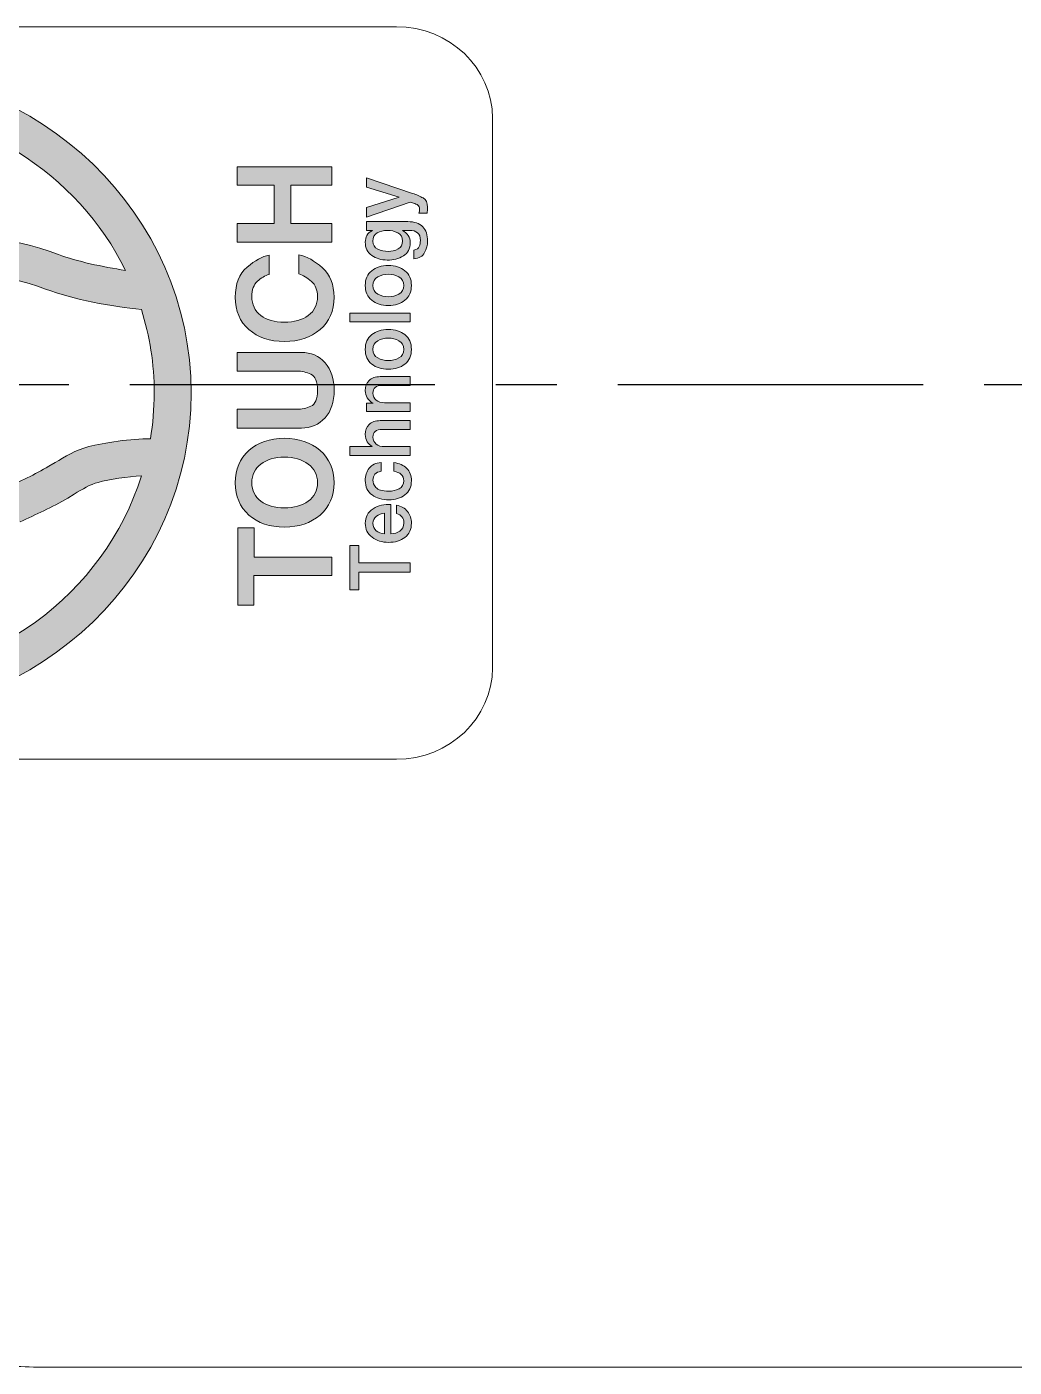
# Model space of a CAD drawing. Extents: x 12221 to 13062, y -5839 to -5245.
# Drawn here: x 12525.89 to 12554.2, y -5460.1 to -5421.67 of the extents above; entities that cross this region are included whole.
import ezdxf

# ---------------------------------------------------------------- set-up
doc = ezdxf.new("R2010")
doc.units = 0
doc.header["$LTSCALE"] = 7
doc.header["$MEASUREMENT"] = 0
doc.linetypes.add('CENTER', pattern=[2, 1.25, -0.25, 0.25, -0.25])
for name, color, linetype in [('CENTER', 1, 'CENTER'), ('D', 2, 'CONTINUOUS'), ('DWG', 7, 'CONTINUOUS'), ('HT', 3, 'CONTINUOUS')]:
    doc.layers.add(name, color=color, linetype=linetype)

# ---------------------------------------------------------------- blocks, each defined once
blk = doc.blocks.new('A$C3FD523FA')
at = {"layer": 'HT'}
h = blk.add_hatch(color=21, dxfattribs=at)
h.dxf.hatch_style = 2
edge = h.paths.add_edge_path()
edge.add_spline(control_points=[(12.159, -0.415), (7.042, -0.415), (2.879, -4.717), (2.879, -10.006), (2.879, -15.295), (7.042, -19.598), (12.159, -19.598), (17.275, -19.598), (21.438, -15.295), (21.438, -10.006), (21.438, -4.717), (17.275, -0.415), (12.159, -0.415)], knot_values=[0, 0, 0, 0, 1, 1, 1, 2, 2, 2, 3, 3, 3, 4, 4, 4, 4], degree=3, periodic=0)
edge = h.paths.add_edge_path()
edge.add_spline(control_points=[(10.841, -18.428), (10.856, -17.887), (10.733, -17.091), (10.622, -16.662), (10.523, -16.287), (10.332, -15.973), (10.163, -15.695), (10.163, -15.695), (10.058, -15.521), (10.058, -15.521), (9.821, -15.12), (9.623, -14.681), (9.432, -14.258), (9.242, -13.838), (9.006, -13.422), (8.666, -12.908), (8.666, -12.908), (8.632, -12.857), (8.632, -12.857), (8.451, -12.585), (8.265, -12.305), (8.262, -12.062), (8.261, -11.989), (8.26, -11.925), (8.439, -11.915), (8.741, -11.9), (9.081, -12.086), (9.27, -12.384), (9.299, -12.43), (9.325, -12.475), (9.352, -12.52), (9.443, -12.673), (9.546, -12.845), (9.698, -13.008), (9.698, -13.008), (10.657, -14.031), (10.657, -14.031), (10.657, -14.031), (10.422, -6.589), (10.422, -6.589), (10.422, -6.45), (10.494, -6.314), (10.612, -6.234), (10.674, -6.192), (10.769, -6.151), (10.882, -6.195), (11.035, -6.254), (11.193, -6.42), (11.187, -6.628), (11.187, -6.628), (11.187, -9.146), (11.187, -9.146), (11.187, -9.146), (11.187, -9.207), (11.187, -9.207), (11.187, -9.207), (11.187, -10.911), (11.187, -10.911), (11.187, -11.204), (11.424, -11.44), (11.716, -11.44), (12.008, -11.44), (12.245, -11.204), (12.245, -10.911), (12.245, -10.911), (12.245, -9.384), (12.245, -9.384), (12.273, -9.372), (12.303, -9.359), (12.347, -9.352), (12.462, -9.335), (12.538, -9.362), (12.55, -9.372), (12.646, -9.473), (12.682, -9.514), (12.701, -9.792), (12.701, -9.792), (12.701, -11.018), (12.701, -11.018), (12.701, -11.31), (12.938, -11.547), (13.23, -11.547), (13.522, -11.547), (13.759, -11.31), (13.759, -11.018), (13.759, -11.018), (13.759, -10.015), (13.759, -10.015), (13.798, -9.995), (13.841, -9.975), (13.891, -9.96), (13.949, -9.942), (14.009, -9.944), (14.154, -10.094), (14.154, -10.094), (14.154, -11.246), (14.154, -11.246), (14.154, -11.539), (14.391, -11.775), (14.683, -11.775), (14.975, -11.775), (15.212, -11.539), (15.212, -11.246), (15.212, -11.246), (15.212, -10.58), (15.212, -10.58), (15.224, -10.583), (15.239, -10.584), (15.25, -10.588), (15.331, -10.615), (15.52, -10.678), (15.589, -11.28), (15.756, -12.755), (15.6, -14.187), (15.138, -15.424), (14.842, -16.219), (14.633, -17.333), (14.552, -18.17), (13.794, -18.409), (12.991, -18.539), (12.159, -18.539), (11.71, -18.539), (11.27, -18.501), (10.841, -18.428)], knot_values=[0, 0, 0, 0, 1, 1, 1, 2, 2, 2, 3, 3, 3, 4, 4, 4, 5, 5, 5, 6, 6, 6, 7, 7, 7, 8, 8, 8, 9, 9, 9, 10, 10, 10, 11, 11, 11, 12, 12, 12, 13, 13, 13, 14, 14, 14, 15, 15, 15, 16, 16, 16, 17, 17, 17, 18, 18, 18, 19, 19, 19, 20, 20, 20, 21, 21, 21, 22, 22, 22, 23, 23, 23, 24, 24, 24, 25, 25, 25, 26, 26, 26, 27, 27, 27, 28, 28, 28, 29, 29, 29, 30, 30, 30, 31, 31, 31, 32, 32, 32, 33, 33, 33, 34, 34, 34, 35, 35, 35, 36, 36, 36, 37, 37, 37, 38, 38, 38, 39, 39, 39, 40, 40, 40, 41, 41, 41, 41], degree=3, periodic=0)
edge = h.paths.add_edge_path()
edge.add_spline(control_points=[(15.675, -17.717), (15.773, -17.057), (15.934, -16.319), (16.129, -15.794), (16.649, -14.402), (16.826, -12.8), (16.64, -11.161), (16.544, -10.316), (16.189, -9.786), (15.586, -9.585), (15.387, -9.517), (15.198, -9.499), (15.031, -9.483), (14.75, -9.159), (14.276, -8.739), (13.587, -8.947), (13.577, -8.949), (13.566, -8.953), (13.556, -8.956), (13.495, -8.849), (13.417, -8.748), (13.319, -8.645), (13.072, -8.385), (12.693, -8.255), (12.281, -8.294), (12.269, -8.296), (12.257, -8.3), (12.245, -8.302), (12.245, -8.302), (12.244, -6.645), (12.244, -6.645), (12.265, -6.033), (11.863, -5.442), (11.268, -5.21), (10.853, -5.046), (10.396, -5.101), (10.016, -5.36), (9.607, -5.638), (9.363, -6.098), (9.364, -6.606), (9.364, -6.606), (9.508, -11.164), (9.508, -11.164), (9.167, -10.948), (8.772, -10.837), (8.379, -10.859), (7.678, -10.899), (7.195, -11.399), (7.203, -12.075), (7.211, -12.631), (7.51, -13.081), (7.751, -13.443), (7.751, -13.443), (7.784, -13.493), (7.784, -13.493), (8.091, -13.957), (8.302, -14.327), (8.467, -14.693), (8.67, -15.143), (8.88, -15.608), (9.146, -16.059), (9.146, -16.059), (9.259, -16.245), (9.259, -16.245), (9.403, -16.482), (9.539, -16.706), (9.597, -16.929), (9.682, -17.255), (9.762, -17.786), (9.781, -18.174), (6.404, -17.113), (3.937, -13.854), (3.937, -10.006), (3.937, -5.301), (7.625, -1.473), (12.159, -1.473), (16.692, -1.473), (20.379, -5.301), (20.379, -10.006), (20.379, -13.406), (18.454, -16.347), (15.675, -17.717)], knot_values=[0, 0, 0, 0, 1, 1, 1, 2, 2, 2, 3, 3, 3, 4, 4, 4, 5, 5, 5, 6, 6, 6, 7, 7, 7, 8, 8, 8, 9, 9, 9, 10, 10, 10, 11, 11, 11, 12, 12, 12, 13, 13, 13, 14, 14, 14, 15, 15, 15, 16, 16, 16, 17, 17, 17, 18, 18, 18, 19, 19, 19, 20, 20, 20, 21, 21, 21, 22, 22, 22, 23, 23, 23, 24, 24, 24, 25, 25, 25, 26, 26, 26, 27, 27, 27, 27], degree=3, periodic=0)
h = blk.add_hatch(color=21, dxfattribs=at)
h.dxf.hatch_style = 2
h.paths.add_polyline_path([(7.448, -21.406), (7.448, -23.63), (6.922, -23.63), (6.926, -21.399), (6.077, -21.399), (6.077, -20.936), (8.293, -20.936), (8.293, -21.406)])
h = blk.add_hatch(color=21, dxfattribs=at)
h.dxf.hatch_style = 2
edge = h.paths.add_edge_path()
edge.add_spline(control_points=[(10.511, -21.255), (10.743, -21.516), (10.86, -21.855), (10.86, -22.27), (10.86, -22.688), (10.743, -23.03), (10.511, -23.296), (10.279, -23.562), (9.97, -23.695), (9.585, -23.695), (9.198, -23.695), (8.889, -23.562), (8.659, -23.296), (8.43, -23.03), (8.315, -22.688), (8.315, -22.27), (8.315, -21.855), (8.43, -21.516), (8.659, -21.255), (8.889, -20.994), (9.198, -20.863), (9.585, -20.863), (9.97, -20.863), (10.279, -20.994), (10.511, -21.255)], knot_values=[0, 0, 0, 0, 1, 1, 1, 2, 2, 2, 3, 3, 3, 4, 4, 4, 5, 5, 5, 6, 6, 6, 7, 7, 7, 8, 8, 8, 8], degree=3, periodic=0)
edge = h.paths.add_edge_path()
edge.add_spline(control_points=[(10.121, -22.954), (10.253, -22.775), (10.319, -22.547), (10.319, -22.27), (10.319, -21.996), (10.253, -21.771), (10.121, -21.598), (9.988, -21.424), (9.81, -21.337), (9.585, -21.337), (9.358, -21.337), (9.181, -21.424), (9.055, -21.598), (8.93, -21.771), (8.867, -21.996), (8.867, -22.27), (8.867, -22.547), (8.93, -22.775), (9.055, -22.954), (9.181, -23.132), (9.358, -23.222), (9.585, -23.222), (9.81, -23.222), (9.988, -23.132), (10.121, -22.954)], knot_values=[0, 0, 0, 0, 1, 1, 1, 2, 2, 2, 3, 3, 3, 4, 4, 4, 5, 5, 5, 6, 6, 6, 7, 7, 7, 8, 8, 8, 8], degree=3, periodic=0)
h = blk.add_hatch(color=21, dxfattribs=at)
h.dxf.hatch_style = 2
edge = h.paths.add_edge_path()
edge.add_spline(control_points=[(13.322, -22.759), (13.322, -23.036), (13.224, -23.262), (13.026, -23.437), (12.828, -23.611), (12.565, -23.699), (12.234, -23.699), (11.9, -23.699), (11.637, -23.611), (11.445, -23.437), (11.252, -23.262), (11.155, -23.036), (11.155, -22.759), (11.155, -22.759), (11.155, -20.922), (11.155, -20.922), (11.155, -20.922), (11.693, -20.922), (11.693, -20.922), (11.693, -20.922), (11.693, -22.631), (11.693, -22.631), (11.693, -22.77), (11.721, -22.903), (11.778, -23.03), (11.835, -23.158), (11.986, -23.222), (12.234, -23.222), (12.483, -23.222), (12.638, -23.158), (12.697, -23.03), (12.756, -22.903), (12.786, -22.77), (12.786, -22.631), (12.786, -22.631), (12.786, -20.922), (12.786, -20.922), (12.786, -20.922), (13.322, -20.922), (13.322, -20.922), (13.322, -20.922), (13.322, -22.759), (13.322, -22.759)], knot_values=[0, 0, 0, 0, 1, 1, 1, 2, 2, 2, 3, 3, 3, 4, 4, 4, 5, 5, 5, 6, 6, 6, 7, 7, 7, 8, 8, 8, 9, 9, 9, 10, 10, 10, 11, 11, 11, 12, 12, 12, 13, 13, 13, 14, 14, 14, 14], degree=3, periodic=0)
h = blk.add_hatch(color=21, dxfattribs=at)
h.dxf.hatch_style = 2
edge = h.paths.add_edge_path()
edge.add_spline(control_points=[(16.123, -22.689), (16.074, -22.915), (15.949, -23.139), (15.749, -23.362), (15.549, -23.584), (15.268, -23.695), (14.904, -23.695), (14.514, -23.695), (14.206, -23.562), (13.978, -23.296), (13.751, -23.03), (13.637, -22.688), (13.637, -22.27), (13.637, -21.855), (13.751, -21.516), (13.978, -21.255), (14.206, -20.994), (14.514, -20.863), (14.904, -20.863), (15.287, -20.863), (15.575, -20.976), (15.767, -21.202), (15.96, -21.428), (16.075, -21.64), (16.112, -21.836), (16.112, -21.836), (15.556, -21.833), (15.556, -21.833), (15.524, -21.719), (15.459, -21.607), (15.362, -21.499), (15.264, -21.391), (15.118, -21.337), (14.923, -21.337), (14.693, -21.337), (14.513, -21.422), (14.382, -21.592), (14.251, -21.762), (14.186, -21.988), (14.186, -22.27), (14.186, -22.552), (14.251, -22.781), (14.382, -22.957), (14.513, -23.134), (14.693, -23.222), (14.923, -23.222), (15.11, -23.222), (15.257, -23.162), (15.36, -23.045), (15.464, -22.927), (15.534, -22.808), (15.571, -22.689), (15.571, -22.689), (16.123, -22.689), (16.123, -22.689)], knot_values=[0, 0, 0, 0, 1, 1, 1, 2, 2, 2, 3, 3, 3, 4, 4, 4, 5, 5, 5, 6, 6, 6, 7, 7, 7, 8, 8, 8, 9, 9, 9, 10, 10, 10, 11, 11, 11, 12, 12, 12, 13, 13, 13, 14, 14, 14, 15, 15, 15, 16, 16, 16, 17, 17, 17, 18, 18, 18, 18], degree=3, periodic=0)
h = blk.add_hatch(color=21, dxfattribs=at)
h.dxf.hatch_style = 2
h.paths.add_polyline_path([(18.116, -23.63), (18.116, -22.452), (17.016, -22.452), (17.016, -23.63), (16.486, -23.63), (16.486, -20.922), (17.016, -20.922), (17.016, -21.975), (18.116, -21.975), (18.116, -20.922), (18.646, -20.922), (18.646, -23.63)])
h = blk.add_hatch(color=21, dxfattribs=at)
h.dxf.hatch_style = 2
h.paths.add_polyline_path([(6.52, -24.408), (6.52, -24.145), (7.789, -24.145), (7.789, -24.408), (7.291, -24.408), (7.291, -25.88), (7.017, -25.88), (7.017, -24.408)])
h = blk.add_hatch(color=21, dxfattribs=at)
h.dxf.hatch_style = 2
edge = h.paths.add_edge_path()
edge.add_spline(control_points=[(10.369, -25.88), (10.369, -25.88), (10.369, -24.145), (10.369, -24.145), (10.369, -24.145), (10.62, -24.145), (10.62, -24.145), (10.62, -24.145), (10.62, -24.789), (10.62, -24.789), (10.62, -24.789), (10.625, -24.789), (10.625, -24.789), (10.654, -24.732), (10.699, -24.685), (10.76, -24.647), (10.821, -24.609), (10.889, -24.59), (10.965, -24.59), (11.087, -24.59), (11.185, -24.626), (11.258, -24.698), (11.331, -24.77), (11.367, -24.876), (11.367, -25.017), (11.367, -25.017), (11.367, -25.88), (11.367, -25.88), (11.367, -25.88), (11.116, -25.88), (11.116, -25.88), (11.116, -25.88), (11.116, -25.09), (11.116, -25.09), (11.114, -24.991), (11.096, -24.92), (11.059, -24.875), (11.023, -24.831), (10.967, -24.809), (10.894, -24.809), (10.81, -24.809), (10.744, -24.84), (10.695, -24.904), (10.645, -24.968), (10.62, -25.047), (10.62, -25.139), (10.62, -25.139), (10.62, -25.88), (10.62, -25.88), (10.62, -25.88), (10.369, -25.88), (10.369, -25.88)], knot_values=[0, 0, 0, 0, 1, 1, 1, 2, 2, 2, 3, 3, 3, 4, 4, 4, 5, 5, 5, 6, 6, 6, 7, 7, 7, 8, 8, 8, 9, 9, 9, 10, 10, 10, 11, 11, 11, 12, 12, 12, 13, 13, 13, 14, 14, 14, 15, 15, 15, 16, 16, 16, 17, 17, 17, 17], degree=3, periodic=0)
h = blk.add_hatch(color=21, dxfattribs=at)
h.dxf.hatch_style = 2
h.paths.add_polyline_path([(14.198, -25.88), (14.198, -24.145), (14.45, -24.145), (14.45, -25.88)])
h = blk.add_hatch(color=21, dxfattribs=at)
h.dxf.hatch_style = 2
edge = h.paths.add_edge_path()
edge.add_spline(control_points=[(8.422, -24.59), (8.601, -24.59), (8.74, -24.665), (8.84, -24.816), (8.94, -24.966), (8.979, -25.136), (8.958, -25.324), (8.958, -25.324), (8.125, -25.324), (8.125, -25.324), (8.125, -25.422), (8.149, -25.509), (8.199, -25.584), (8.249, -25.658), (8.325, -25.695), (8.429, -25.695), (8.503, -25.695), (8.562, -25.678), (8.607, -25.643), (8.651, -25.608), (8.685, -25.556), (8.707, -25.487), (8.707, -25.487), (8.942, -25.487), (8.942, -25.487), (8.915, -25.624), (8.855, -25.73), (8.759, -25.803), (8.663, -25.877), (8.553, -25.914), (8.429, -25.914), (8.251, -25.914), (8.114, -25.852), (8.019, -25.728), (7.923, -25.604), (7.876, -25.446), (7.876, -25.253), (7.876, -25.075), (7.925, -24.92), (8.023, -24.788), (8.122, -24.656), (8.255, -24.59), (8.422, -24.59)], knot_values=[0, 0, 0, 0, 1, 1, 1, 2, 2, 2, 3, 3, 3, 4, 4, 4, 5, 5, 5, 6, 6, 6, 7, 7, 7, 8, 8, 8, 9, 9, 9, 10, 10, 10, 11, 11, 11, 12, 12, 12, 13, 13, 13, 14, 14, 14, 14], degree=3, periodic=0)
edge = h.paths.add_edge_path()
edge.add_spline(control_points=[(8.422, -24.809), (8.336, -24.809), (8.266, -24.84), (8.211, -24.904), (8.156, -24.968), (8.127, -25.048), (8.125, -25.141), (8.125, -25.141), (8.709, -25.141), (8.709, -25.141), (8.705, -25.054), (8.676, -24.977), (8.625, -24.909), (8.574, -24.842), (8.507, -24.809), (8.422, -24.809)], knot_values=[0, 0, 0, 0, 1, 1, 1, 2, 2, 2, 3, 3, 3, 4, 4, 4, 5, 5, 5, 5], degree=3, periodic=0)
h = blk.add_hatch(color=21, dxfattribs=at)
h.dxf.hatch_style = 2
edge = h.paths.add_edge_path()
edge.add_spline(control_points=[(9.653, -24.59), (9.785, -24.59), (9.901, -24.627), (10, -24.702), (10.099, -24.776), (10.154, -24.89), (10.165, -25.044), (10.165, -25.044), (9.913, -25.044), (9.913, -25.044), (9.904, -24.968), (9.877, -24.91), (9.831, -24.869), (9.785, -24.829), (9.727, -24.809), (9.658, -24.809), (9.593, -24.809), (9.524, -24.837), (9.452, -24.893), (9.381, -24.95), (9.344, -25.074), (9.344, -25.265), (9.344, -25.369), (9.367, -25.467), (9.413, -25.558), (9.459, -25.649), (9.536, -25.695), (9.644, -25.695), (9.718, -25.695), (9.78, -25.67), (9.826, -25.619), (9.874, -25.568), (9.903, -25.498), (9.913, -25.409), (9.913, -25.409), (10.165, -25.409), (10.165, -25.409), (10.141, -25.571), (10.085, -25.695), (9.997, -25.783), (9.908, -25.87), (9.791, -25.914), (9.644, -25.914), (9.467, -25.914), (9.331, -25.852), (9.237, -25.728), (9.142, -25.604), (9.095, -25.45), (9.095, -25.265), (9.095, -25.076), (9.141, -24.916), (9.235, -24.785), (9.327, -24.655), (9.467, -24.59), (9.653, -24.59)], knot_values=[0, 0, 0, 0, 1, 1, 1, 2, 2, 2, 3, 3, 3, 4, 4, 4, 5, 5, 5, 6, 6, 6, 7, 7, 7, 8, 8, 8, 9, 9, 9, 10, 10, 10, 11, 11, 11, 12, 12, 12, 13, 13, 13, 14, 14, 14, 15, 15, 15, 16, 16, 16, 17, 17, 17, 18, 18, 18, 18], degree=3, periodic=0)
h = blk.add_hatch(color=21, dxfattribs=at)
h.dxf.hatch_style = 2
edge = h.paths.add_edge_path()
edge.add_spline(control_points=[(11.63, -25.88), (11.63, -25.88), (11.63, -24.624), (11.63, -24.624), (11.63, -24.624), (11.864, -24.624), (11.864, -24.624), (11.864, -24.624), (11.864, -24.809), (11.864, -24.809), (11.864, -24.809), (11.869, -24.813), (11.869, -24.813), (11.908, -24.744), (11.958, -24.689), (12.02, -24.649), (12.081, -24.609), (12.149, -24.59), (12.225, -24.59), (12.347, -24.59), (12.445, -24.626), (12.518, -24.698), (12.591, -24.77), (12.627, -24.876), (12.627, -25.017), (12.627, -25.017), (12.627, -25.88), (12.627, -25.88), (12.627, -25.88), (12.376, -25.88), (12.376, -25.88), (12.376, -25.88), (12.376, -25.09), (12.376, -25.09), (12.374, -24.991), (12.356, -24.92), (12.319, -24.875), (12.283, -24.831), (12.228, -24.809), (12.154, -24.809), (12.071, -24.809), (12.004, -24.84), (11.955, -24.904), (11.905, -24.968), (11.88, -25.047), (11.88, -25.139), (11.88, -25.139), (11.88, -25.88), (11.88, -25.88), (11.88, -25.88), (11.63, -25.88), (11.63, -25.88)], knot_values=[0, 0, 0, 0, 1, 1, 1, 2, 2, 2, 3, 3, 3, 4, 4, 4, 5, 5, 5, 6, 6, 6, 7, 7, 7, 8, 8, 8, 9, 9, 9, 10, 10, 10, 11, 11, 11, 12, 12, 12, 13, 13, 13, 14, 14, 14, 15, 15, 15, 16, 16, 16, 17, 17, 17, 17], degree=3, periodic=0)
h = blk.add_hatch(color=21, dxfattribs=at)
h.dxf.hatch_style = 2
edge = h.paths.add_edge_path()
edge.add_spline(control_points=[(13.983, -25.251), (13.983, -25.443), (13.932, -25.602), (13.832, -25.727), (13.732, -25.852), (13.591, -25.914), (13.409, -25.914), (13.228, -25.914), (13.088, -25.852), (12.988, -25.727), (12.888, -25.602), (12.838, -25.443), (12.838, -25.251), (12.838, -25.058), (12.888, -24.899), (12.988, -24.775), (13.088, -24.652), (13.228, -24.59), (13.409, -24.59), (13.591, -24.59), (13.732, -24.652), (13.832, -24.775), (13.932, -24.899), (13.983, -25.058), (13.983, -25.251)], knot_values=[0, 0, 0, 0, 1, 1, 1, 2, 2, 2, 3, 3, 3, 4, 4, 4, 5, 5, 5, 6, 6, 6, 7, 7, 7, 8, 8, 8, 8], degree=3, periodic=0)
edge = h.paths.add_edge_path()
edge.add_spline(control_points=[(13.087, -25.251), (13.087, -25.359), (13.113, -25.46), (13.165, -25.554), (13.216, -25.648), (13.298, -25.695), (13.409, -25.695), (13.522, -25.695), (13.604, -25.648), (13.655, -25.554), (13.706, -25.46), (13.732, -25.359), (13.732, -25.251), (13.732, -25.142), (13.706, -25.041), (13.655, -24.948), (13.604, -24.855), (13.522, -24.809), (13.409, -24.809), (13.298, -24.809), (13.216, -24.855), (13.165, -24.948), (13.113, -25.041), (13.087, -25.142), (13.087, -25.251)], knot_values=[0, 0, 0, 0, 1, 1, 1, 2, 2, 2, 3, 3, 3, 4, 4, 4, 5, 5, 5, 6, 6, 6, 7, 7, 7, 8, 8, 8, 8], degree=3, periodic=0)
h = blk.add_hatch(color=21, dxfattribs=at)
h.dxf.hatch_style = 2
edge = h.paths.add_edge_path()
edge.add_spline(control_points=[(15.814, -25.251), (15.814, -25.443), (15.764, -25.602), (15.664, -25.727), (15.564, -25.852), (15.423, -25.914), (15.241, -25.914), (15.059, -25.914), (14.92, -25.852), (14.82, -25.727), (14.719, -25.602), (14.669, -25.443), (14.669, -25.251), (14.669, -25.058), (14.719, -24.899), (14.82, -24.775), (14.92, -24.652), (15.059, -24.59), (15.241, -24.59), (15.423, -24.59), (15.564, -24.652), (15.664, -24.775), (15.764, -24.899), (15.814, -25.058), (15.814, -25.251)], knot_values=[0, 0, 0, 0, 1, 1, 1, 2, 2, 2, 3, 3, 3, 4, 4, 4, 5, 5, 5, 6, 6, 6, 7, 7, 7, 8, 8, 8, 8], degree=3, periodic=0)
edge = h.paths.add_edge_path()
edge.add_spline(control_points=[(14.918, -25.251), (14.918, -25.359), (14.944, -25.46), (14.996, -25.554), (15.048, -25.648), (15.13, -25.695), (15.241, -25.695), (15.353, -25.695), (15.435, -25.648), (15.486, -25.554), (15.537, -25.46), (15.563, -25.359), (15.563, -25.251), (15.563, -25.142), (15.537, -25.041), (15.486, -24.948), (15.435, -24.855), (15.353, -24.809), (15.241, -24.809), (15.13, -24.809), (15.048, -24.855), (14.996, -24.948), (14.944, -25.041), (14.918, -25.142), (14.918, -25.251)], knot_values=[0, 0, 0, 0, 1, 1, 1, 2, 2, 2, 3, 3, 3, 4, 4, 4, 5, 5, 5, 6, 6, 6, 7, 7, 7, 8, 8, 8, 8], degree=3, periodic=0)
h = blk.add_hatch(color=21, dxfattribs=at)
h.dxf.hatch_style = 2
edge = h.paths.add_edge_path()
edge.add_spline(control_points=[(17.072, -24.624), (17.072, -24.624), (17.072, -25.814), (17.072, -25.814), (17.072, -26.002), (17.024, -26.143), (16.927, -26.237), (16.831, -26.331), (16.693, -26.378), (16.514, -26.378), (16.401, -26.378), (16.291, -26.35), (16.185, -26.293), (16.079, -26.236), (16.02, -26.134), (16.01, -25.987), (16.01, -25.987), (16.256, -25.987), (16.256, -25.987), (16.272, -26.066), (16.307, -26.117), (16.358, -26.139), (16.41, -26.16), (16.468, -26.171), (16.532, -26.171), (16.633, -26.171), (16.706, -26.144), (16.752, -26.089), (16.798, -26.034), (16.821, -25.954), (16.821, -25.851), (16.821, -25.851), (16.821, -25.659), (16.821, -25.659), (16.821, -25.659), (16.816, -25.659), (16.816, -25.659), (16.781, -25.728), (16.733, -25.783), (16.673, -25.821), (16.613, -25.861), (16.547, -25.88), (16.476, -25.88), (16.297, -25.88), (16.167, -25.814), (16.088, -25.684), (16.009, -25.554), (15.97, -25.399), (15.97, -25.219), (15.97, -25.05), (16.014, -24.904), (16.104, -24.778), (16.194, -24.652), (16.319, -24.59), (16.481, -24.59), (16.553, -24.59), (16.619, -24.606), (16.679, -24.64), (16.739, -24.673), (16.785, -24.725), (16.816, -24.796), (16.816, -24.796), (16.821, -24.796), (16.821, -24.796), (16.821, -24.796), (16.821, -24.624), (16.821, -24.624), (16.821, -24.624), (17.072, -24.624), (17.072, -24.624)], knot_values=[0, 0, 0, 0, 1, 1, 1, 2, 2, 2, 3, 3, 3, 4, 4, 4, 5, 5, 5, 6, 6, 6, 7, 7, 7, 8, 8, 8, 9, 9, 9, 10, 10, 10, 11, 11, 11, 12, 12, 12, 13, 13, 13, 14, 14, 14, 15, 15, 15, 16, 16, 16, 17, 17, 17, 18, 18, 18, 19, 19, 19, 20, 20, 20, 21, 21, 21, 22, 22, 22, 23, 23, 23, 23], degree=3, periodic=0)
edge = h.paths.add_edge_path()
edge.add_spline(control_points=[(16.218, -25.246), (16.218, -25.349), (16.242, -25.444), (16.289, -25.531), (16.337, -25.618), (16.413, -25.661), (16.516, -25.661), (16.627, -25.661), (16.706, -25.615), (16.752, -25.523), (16.798, -25.43), (16.821, -25.331), (16.821, -25.224), (16.821, -25.115), (16.797, -25.019), (16.75, -24.935), (16.704, -24.851), (16.626, -24.809), (16.516, -24.809), (16.405, -24.809), (16.327, -24.855), (16.284, -24.948), (16.24, -25.041), (16.218, -25.141), (16.218, -25.246)], knot_values=[0, 0, 0, 0, 1, 1, 1, 2, 2, 2, 3, 3, 3, 4, 4, 4, 5, 5, 5, 6, 6, 6, 7, 7, 7, 8, 8, 8, 8], degree=3, periodic=0)
h = blk.add_hatch(color=21, dxfattribs=at)
h.dxf.hatch_style = 2
edge = h.paths.add_edge_path()
edge.add_spline(control_points=[(17.63, -25.875), (17.63, -25.875), (17.201, -24.624), (17.201, -24.624), (17.201, -24.624), (17.474, -24.624), (17.474, -24.624), (17.474, -24.624), (17.77, -25.562), (17.77, -25.562), (17.77, -25.562), (17.774, -25.562), (17.774, -25.562), (17.774, -25.562), (18.063, -24.624), (18.063, -24.624), (18.063, -24.624), (18.325, -24.624), (18.325, -24.624), (18.325, -24.624), (17.883, -25.948), (17.883, -25.948), (17.843, -26.061), (17.799, -26.161), (17.75, -26.248), (17.701, -26.335), (17.612, -26.378), (17.483, -26.378), (17.452, -26.378), (17.422, -26.377), (17.395, -26.374), (17.366, -26.372), (17.338, -26.368), (17.31, -26.364), (17.31, -26.364), (17.31, -26.13), (17.31, -26.13), (17.329, -26.134), (17.348, -26.137), (17.368, -26.141), (17.387, -26.145), (17.406, -26.147), (17.426, -26.147), (17.485, -26.147), (17.525, -26.131), (17.547, -26.1), (17.568, -26.068), (17.586, -26.026), (17.601, -25.972), (17.601, -25.972), (17.63, -25.875), (17.63, -25.875)], knot_values=[0, 0, 0, 0, 1, 1, 1, 2, 2, 2, 3, 3, 3, 4, 4, 4, 5, 5, 5, 6, 6, 6, 7, 7, 7, 8, 8, 8, 9, 9, 9, 10, 10, 10, 11, 11, 11, 12, 12, 12, 13, 13, 13, 14, 14, 14, 15, 15, 15, 16, 16, 16, 17, 17, 17, 17], degree=3, periodic=0)
at = {"layer": 'HT', "color": 21, "lineweight": 0}
for p, q in [((6.077, -21.399), (6.077, -20.936)), ((6.077, -20.936), (8.293, -20.936)), ((8.293, -20.936), (8.293, -21.406)), ((16.486, -23.63), (16.486, -20.922)), ((16.486, -20.922), (17.016, -20.922)), ((17.016, -20.922), (17.016, -21.975)), ((18.116, -21.975), (18.116, -20.922)), ((18.116, -20.922), (18.646, -20.922)), ((18.646, -20.922), (18.646, -23.63)), ((6.926, -21.399), (6.077, -21.399)), ((6.922, -23.63), (6.926, -21.399)), ((7.448, -21.406), (7.448, -23.63)), ((8.293, -21.406), (7.448, -21.406)), ((17.016, -21.975), (18.116, -21.975)), ((18.116, -22.452), (17.016, -22.452)), ((17.016, -22.452), (17.016, -23.63)), ((18.116, -23.63), (18.116, -22.452)), ((7.448, -23.63), (6.922, -23.63)), ((17.016, -23.63), (16.486, -23.63)), ((18.646, -23.63), (18.116, -23.63)), ((6.52, -24.408), (6.52, -24.145)), ((6.52, -24.145), (7.789, -24.145)), ((7.789, -24.145), (7.789, -24.408)), ((14.198, -25.88), (14.198, -24.145)), ((14.198, -24.145), (14.45, -24.145)), ((14.45, -24.145), (14.45, -25.88)), ((7.017, -24.408), (6.52, -24.408)), ((7.017, -25.88), (7.017, -24.408)), ((7.789, -24.408), (7.291, -24.408)), ((7.291, -24.408), (7.291, -25.88)), ((7.291, -25.88), (7.017, -25.88)), ((14.45, -25.88), (14.198, -25.88))]:
    blk.add_line(p, q, dxfattribs=at)
for points, knots in [([(12.159, -0.415), (7.042, -0.415), (2.879, -4.717), (2.879, -10.006), (2.879, -15.295), (7.042, -19.598), (12.159, -19.598), (17.275, -19.598), (21.438, -15.295), (21.438, -10.006), (21.438, -4.717), (17.275, -0.415), (12.159, -0.415)], [0, 0, 0, 0, 1, 1, 1, 2, 2, 2, 3, 3, 3, 4, 4, 4, 4]), ([(9.781, -18.174), (6.404, -17.113), (3.937, -13.854), (3.937, -10.006), (3.937, -5.301), (7.625, -1.473), (12.159, -1.473), (16.692, -1.473), (20.379, -5.301), (20.379, -10.006), (20.379, -13.406), (18.454, -16.347), (15.675, -17.717)], [23, 23, 23, 23, 24, 24, 24, 25, 25, 25, 26, 26, 26, 27, 27, 27, 27]), ([(14.552, -18.17), (13.794, -18.409), (12.991, -18.539), (12.159, -18.539), (11.71, -18.539), (11.27, -18.501), (10.841, -18.428)], [39, 39, 39, 39, 40, 40, 40, 41, 41, 41, 41]), ([(8.659, -21.255), (8.889, -20.994), (9.198, -20.863), (9.585, -20.863), (9.97, -20.863), (10.279, -20.994), (10.511, -21.255)], [6, 6, 6, 6, 7, 7, 7, 8, 8, 8, 8]), ([(13.978, -21.255), (14.206, -20.994), (14.514, -20.863), (14.904, -20.863), (15.287, -20.863), (15.575, -20.976), (15.767, -21.202)], [5, 5, 5, 5, 6, 6, 6, 7, 7, 7, 7]), ([(8.659, -23.296), (8.43, -23.03), (8.315, -22.688), (8.315, -22.27), (8.315, -21.855), (8.43, -21.516), (8.659, -21.255)], [4, 4, 4, 4, 5, 5, 5, 6, 6, 6, 6]), ([(10.511, -21.255), (10.743, -21.516), (10.86, -21.855), (10.86, -22.27), (10.86, -22.688), (10.743, -23.03), (10.511, -23.296), (10.279, -23.562), (9.97, -23.695), (9.585, -23.695), (9.198, -23.695), (8.889, -23.562), (8.659, -23.296)], [0, 0, 0, 0, 1, 1, 1, 2, 2, 2, 3, 3, 3, 4, 4, 4, 4]), ([(10.121, -21.598), (9.988, -21.424), (9.81, -21.337), (9.585, -21.337), (9.358, -21.337), (9.181, -21.424), (9.055, -21.598)], [2, 2, 2, 2, 3, 3, 3, 4, 4, 4, 4]), ([(13.978, -23.296), (13.751, -23.03), (13.637, -22.688), (13.637, -22.27), (13.637, -21.855), (13.751, -21.516), (13.978, -21.255)], [3, 3, 3, 3, 4, 4, 4, 5, 5, 5, 5]), ([(15.362, -21.499), (15.264, -21.391), (15.118, -21.337), (14.923, -21.337), (14.693, -21.337), (14.513, -21.422), (14.382, -21.592)], [10, 10, 10, 10, 11, 11, 11, 12, 12, 12, 12]), ([(9.055, -21.598), (8.93, -21.771), (8.867, -21.996), (8.867, -22.27), (8.867, -22.547), (8.93, -22.775), (9.055, -22.954)], [4, 4, 4, 4, 5, 5, 5, 6, 6, 6, 6]), ([(10.121, -22.954), (10.253, -22.775), (10.319, -22.547), (10.319, -22.27), (10.319, -21.996), (10.253, -21.771), (10.121, -21.598)], [0, 0, 0, 0, 1, 1, 1, 2, 2, 2, 2]), ([(14.382, -21.592), (14.251, -21.762), (14.186, -21.988), (14.186, -22.27), (14.186, -22.552), (14.251, -22.781), (14.382, -22.957)], [12, 12, 12, 12, 13, 13, 13, 14, 14, 14, 14]), ([(9.055, -22.954), (9.181, -23.132), (9.358, -23.222), (9.585, -23.222), (9.81, -23.222), (9.988, -23.132), (10.121, -22.954)], [6, 6, 6, 6, 7, 7, 7, 8, 8, 8, 8]), ([(11.778, -23.03), (11.835, -23.158), (11.986, -23.222), (12.234, -23.222), (12.483, -23.222), (12.638, -23.158), (12.697, -23.03)], [8, 8, 8, 8, 9, 9, 9, 10, 10, 10, 10]), ([(14.382, -22.957), (14.513, -23.134), (14.693, -23.222), (14.923, -23.222), (15.11, -23.222), (15.257, -23.162), (15.36, -23.045)], [14, 14, 14, 14, 15, 15, 15, 16, 16, 16, 16]), ([(13.026, -23.437), (12.828, -23.611), (12.565, -23.699), (12.234, -23.699), (11.9, -23.699), (11.637, -23.611), (11.445, -23.437)], [1, 1, 1, 1, 2, 2, 2, 3, 3, 3, 3]), ([(15.749, -23.362), (15.549, -23.584), (15.268, -23.695), (14.904, -23.695), (14.514, -23.695), (14.206, -23.562), (13.978, -23.296)], [1, 1, 1, 1, 2, 2, 2, 3, 3, 3, 3]), ([(10.76, -24.647), (10.821, -24.609), (10.889, -24.59), (10.965, -24.59), (11.087, -24.59), (11.185, -24.626), (11.258, -24.698)], [5, 5, 5, 5, 6, 6, 6, 7, 7, 7, 7]), ([(12.02, -24.649), (12.081, -24.609), (12.149, -24.59), (12.225, -24.59), (12.347, -24.59), (12.445, -24.626), (12.518, -24.698)], [5, 5, 5, 5, 6, 6, 6, 7, 7, 7, 7]), ([(12.988, -24.775), (13.088, -24.652), (13.228, -24.59), (13.409, -24.59), (13.591, -24.59), (13.732, -24.652), (13.832, -24.775)], [5, 5, 5, 5, 6, 6, 6, 7, 7, 7, 7]), ([(14.82, -24.775), (14.92, -24.652), (15.059, -24.59), (15.241, -24.59), (15.423, -24.59), (15.564, -24.652), (15.664, -24.775)], [5, 5, 5, 5, 6, 6, 6, 7, 7, 7, 7]), ([(16.104, -24.778), (16.194, -24.652), (16.319, -24.59), (16.481, -24.59), (16.553, -24.59), (16.619, -24.606), (16.679, -24.64)], [17, 17, 17, 17, 18, 18, 18, 19, 19, 19, 19]), ([(8.019, -25.728), (7.923, -25.604), (7.876, -25.446), (7.876, -25.253), (7.876, -25.075), (7.925, -24.92), (8.023, -24.788)], [11, 11, 11, 11, 12, 12, 12, 13, 13, 13, 13]), ([(9.237, -25.728), (9.142, -25.604), (9.095, -25.45), (9.095, -25.265), (9.095, -25.076), (9.141, -24.916), (9.235, -24.785)], [15, 15, 15, 15, 16, 16, 16, 17, 17, 17, 17]), ([(9.452, -24.893), (9.381, -24.95), (9.344, -25.074), (9.344, -25.265), (9.344, -25.369), (9.367, -25.467), (9.413, -25.558)], [6, 6, 6, 6, 7, 7, 7, 8, 8, 8, 8]), ([(9.831, -24.869), (9.785, -24.829), (9.727, -24.809), (9.658, -24.809), (9.593, -24.809), (9.524, -24.837), (9.452, -24.893)], [4, 4, 4, 4, 5, 5, 5, 6, 6, 6, 6]), ([(11.059, -24.875), (11.023, -24.831), (10.967, -24.809), (10.894, -24.809), (10.81, -24.809), (10.744, -24.84), (10.695, -24.904)], [12, 12, 12, 12, 13, 13, 13, 14, 14, 14, 14]), ([(12.319, -24.875), (12.283, -24.831), (12.228, -24.809), (12.154, -24.809), (12.071, -24.809), (12.004, -24.84), (11.955, -24.904)], [12, 12, 12, 12, 13, 13, 13, 14, 14, 14, 14]), ([(12.988, -25.727), (12.888, -25.602), (12.838, -25.443), (12.838, -25.251), (12.838, -25.058), (12.888, -24.899), (12.988, -24.775)], [3, 3, 3, 3, 4, 4, 4, 5, 5, 5, 5]), ([(13.087, -25.251), (13.087, -25.359), (13.113, -25.46), (13.165, -25.554), (13.216, -25.648), (13.298, -25.695), (13.409, -25.695), (13.522, -25.695), (13.604, -25.648), (13.655, -25.554), (13.706, -25.46), (13.732, -25.359), (13.732, -25.251), (13.732, -25.142), (13.706, -25.041), (13.655, -24.948)], [0, 0, 0, 0, 1, 1, 1, 2, 2, 2, 3, 3, 3, 4, 4, 4, 5, 5, 5, 5]), ([(13.655, -24.948), (13.604, -24.855), (13.522, -24.809), (13.409, -24.809), (13.298, -24.809), (13.216, -24.855), (13.165, -24.948)], [5, 5, 5, 5, 6, 6, 6, 7, 7, 7, 7]), ([(14.82, -25.727), (14.719, -25.602), (14.669, -25.443), (14.669, -25.251), (14.669, -25.058), (14.719, -24.899), (14.82, -24.775)], [3, 3, 3, 3, 4, 4, 4, 5, 5, 5, 5]), ([(14.918, -25.251), (14.918, -25.359), (14.944, -25.46), (14.996, -25.554), (15.048, -25.648), (15.13, -25.695), (15.241, -25.695), (15.353, -25.695), (15.435, -25.648), (15.486, -25.554), (15.537, -25.46), (15.563, -25.359), (15.563, -25.251), (15.563, -25.142), (15.537, -25.041), (15.486, -24.948)], [0, 0, 0, 0, 1, 1, 1, 2, 2, 2, 3, 3, 3, 4, 4, 4, 5, 5, 5, 5]), ([(15.486, -24.948), (15.435, -24.855), (15.353, -24.809), (15.241, -24.809), (15.13, -24.809), (15.048, -24.855), (14.996, -24.948)], [5, 5, 5, 5, 6, 6, 6, 7, 7, 7, 7]), ([(16.673, -25.821), (16.613, -25.861), (16.547, -25.88), (16.476, -25.88), (16.297, -25.88), (16.167, -25.814), (16.088, -25.684), (16.009, -25.554), (15.97, -25.399), (15.97, -25.219), (15.97, -25.05), (16.014, -24.904), (16.104, -24.778)], [13, 13, 13, 13, 14, 14, 14, 15, 15, 15, 16, 16, 16, 17, 17, 17, 17]), ([(16.75, -24.935), (16.704, -24.851), (16.626, -24.809), (16.516, -24.809), (16.405, -24.809), (16.327, -24.855), (16.284, -24.948)], [5, 5, 5, 5, 6, 6, 6, 7, 7, 7, 7]), ([(16.289, -25.531), (16.337, -25.618), (16.413, -25.661), (16.516, -25.661), (16.627, -25.661), (16.706, -25.615), (16.752, -25.523), (16.798, -25.43), (16.821, -25.331), (16.821, -25.224), (16.821, -25.115), (16.797, -25.019), (16.75, -24.935)], [1, 1, 1, 1, 2, 2, 2, 3, 3, 3, 4, 4, 4, 5, 5, 5, 5]), ([(13.983, -25.251), (13.983, -25.443), (13.932, -25.602), (13.832, -25.727), (13.732, -25.852), (13.591, -25.914), (13.409, -25.914), (13.228, -25.914), (13.088, -25.852), (12.988, -25.727)], [0, 0, 0, 0, 1, 1, 1, 2, 2, 2, 3, 3, 3, 3]), ([(15.814, -25.251), (15.814, -25.443), (15.764, -25.602), (15.664, -25.727), (15.564, -25.852), (15.423, -25.914), (15.241, -25.914), (15.059, -25.914), (14.92, -25.852), (14.82, -25.727)], [0, 0, 0, 0, 1, 1, 1, 2, 2, 2, 3, 3, 3, 3]), ([(8.759, -25.803), (8.663, -25.877), (8.553, -25.914), (8.429, -25.914), (8.251, -25.914), (8.114, -25.852), (8.019, -25.728)], [9, 9, 9, 9, 10, 10, 10, 11, 11, 11, 11]), ([(8.199, -25.584), (8.249, -25.658), (8.325, -25.695), (8.429, -25.695), (8.503, -25.695), (8.562, -25.678), (8.607, -25.643)], [4, 4, 4, 4, 5, 5, 5, 6, 6, 6, 6]), ([(9.997, -25.783), (9.908, -25.87), (9.791, -25.914), (9.644, -25.914), (9.467, -25.914), (9.331, -25.852), (9.237, -25.728)], [13, 13, 13, 13, 14, 14, 14, 15, 15, 15, 15]), ([(9.413, -25.558), (9.459, -25.649), (9.536, -25.695), (9.644, -25.695), (9.718, -25.695), (9.78, -25.67), (9.826, -25.619)], [8, 8, 8, 8, 9, 9, 9, 10, 10, 10, 10]), ([(16.358, -26.139), (16.41, -26.16), (16.468, -26.171), (16.532, -26.171), (16.633, -26.171), (16.706, -26.144), (16.752, -26.089)], [7, 7, 7, 7, 8, 8, 8, 9, 9, 9, 9]), ([(17.368, -26.141), (17.387, -26.145), (17.406, -26.147), (17.426, -26.147), (17.485, -26.147), (17.525, -26.131), (17.547, -26.1)], [13, 13, 13, 13, 14, 14, 14, 15, 15, 15, 15]), ([(16.927, -26.237), (16.831, -26.331), (16.693, -26.378), (16.514, -26.378), (16.401, -26.378), (16.291, -26.35), (16.185, -26.293)], [2, 2, 2, 2, 3, 3, 3, 4, 4, 4, 4]), ([(17.75, -26.248), (17.701, -26.335), (17.612, -26.378), (17.483, -26.378), (17.452, -26.378), (17.422, -26.377), (17.395, -26.374)], [8, 8, 8, 8, 9, 9, 9, 10, 10, 10, 10])]:
    blk.add_open_spline(points, degree=3, knots=knots, dxfattribs=at)
at = {"layer": 'HT', "color": 21, "lineweight": 9}
for points in [[(1.658, -10.762), (1.658, -10.762), (1.658, -25.485), (1.658, -25.485)], [(22.658, -25.485), (22.658, -25.485), (22.658, -10.762), (22.658, -10.762)], [(1.658, -25.485), (1.658, -27.006), (2.834, -28.24), (4.283, -28.24)], [(20.033, -28.24), (21.483, -28.24), (22.658, -27.006), (22.658, -25.485)], [(4.283, -28.24), (4.283, -28.24), (20.033, -28.24), (20.033, -28.24)]]:
    blk.add_open_spline(points, degree=3, dxfattribs=at)
at = {"layer": 'HT', "color": 21, "lineweight": 0}
for points in [[(15.589, -11.28), (15.756, -12.755), (15.6, -14.187), (15.138, -15.424)], [(16.129, -15.794), (16.649, -14.402), (16.826, -12.8), (16.64, -11.161)], [(10.058, -15.521), (9.821, -15.12), (9.623, -14.681), (9.432, -14.258)], [(8.467, -14.693), (8.67, -15.143), (8.88, -15.608), (9.146, -16.059)], [(10.163, -15.695), (10.163, -15.695), (10.058, -15.521), (10.058, -15.521)], [(10.622, -16.662), (10.523, -16.287), (10.332, -15.973), (10.163, -15.695)], [(15.138, -15.424), (14.842, -16.219), (14.633, -17.333), (14.552, -18.17)], [(9.146, -16.059), (9.146, -16.059), (9.259, -16.245), (9.259, -16.245)], [(15.675, -17.717), (15.773, -17.057), (15.934, -16.319), (16.129, -15.794)], [(9.259, -16.245), (9.403, -16.482), (9.539, -16.706), (9.597, -16.929)], [(10.841, -18.428), (10.856, -17.887), (10.733, -17.091), (10.622, -16.662)], [(9.597, -16.929), (9.682, -17.255), (9.762, -17.786), (9.781, -18.174)], [(11.155, -22.759), (11.155, -22.759), (11.155, -20.922), (11.155, -20.922)], [(11.155, -20.922), (11.155, -20.922), (11.693, -20.922), (11.693, -20.922)], [(11.693, -20.922), (11.693, -20.922), (11.693, -22.631), (11.693, -22.631)], [(12.786, -22.631), (12.786, -22.631), (12.786, -20.922), (12.786, -20.922)], [(12.786, -20.922), (12.786, -20.922), (13.322, -20.922), (13.322, -20.922)], [(13.322, -20.922), (13.322, -20.922), (13.322, -22.759), (13.322, -22.759)], [(15.556, -21.833), (15.524, -21.719), (15.459, -21.607), (15.362, -21.499)], [(15.767, -21.202), (15.96, -21.428), (16.075, -21.64), (16.112, -21.836)], [(16.112, -21.836), (16.112, -21.836), (15.556, -21.833), (15.556, -21.833)], [(11.693, -22.631), (11.693, -22.77), (11.721, -22.903), (11.778, -23.03)], [(12.697, -23.03), (12.756, -22.903), (12.786, -22.77), (12.786, -22.631)], [(11.445, -23.437), (11.252, -23.262), (11.155, -23.036), (11.155, -22.759)], [(13.322, -22.759), (13.322, -23.036), (13.224, -23.262), (13.026, -23.437)], [(15.36, -23.045), (15.464, -22.927), (15.534, -22.808), (15.571, -22.689)], [(15.571, -22.689), (15.571, -22.689), (16.123, -22.689), (16.123, -22.689)], [(16.123, -22.689), (16.074, -22.915), (15.949, -23.139), (15.749, -23.362)], [(10.369, -25.88), (10.369, -25.88), (10.369, -24.145), (10.369, -24.145)], [(10.369, -24.145), (10.369, -24.145), (10.62, -24.145), (10.62, -24.145)], [(10.62, -24.145), (10.62, -24.145), (10.62, -24.789), (10.62, -24.789)], [(8.023, -24.788), (8.122, -24.656), (8.255, -24.59), (8.422, -24.59)], [(8.422, -24.59), (8.601, -24.59), (8.74, -24.665), (8.84, -24.816)], [(9.235, -24.785), (9.327, -24.655), (9.467, -24.59), (9.653, -24.59)], [(9.653, -24.59), (9.785, -24.59), (9.901, -24.627), (10, -24.702)], [(8.211, -24.904), (8.156, -24.968), (8.127, -25.048), (8.125, -25.141)], [(8.422, -24.809), (8.336, -24.809), (8.266, -24.84), (8.211, -24.904)], [(8.625, -24.909), (8.574, -24.842), (8.507, -24.809), (8.422, -24.809)], [(8.709, -25.141), (8.705, -25.054), (8.676, -24.977), (8.625, -24.909)], [(8.84, -24.816), (8.94, -24.966), (8.979, -25.136), (8.958, -25.324)], [(9.913, -25.044), (9.904, -24.968), (9.877, -24.91), (9.831, -24.869)], [(10, -24.702), (10.099, -24.776), (10.154, -24.89), (10.165, -25.044)], [(10.62, -24.789), (10.62, -24.789), (10.625, -24.789), (10.625, -24.789)], [(10.695, -24.904), (10.645, -24.968), (10.62, -25.047), (10.62, -25.139)], [(10.625, -24.789), (10.654, -24.732), (10.699, -24.685), (10.76, -24.647)], [(11.116, -25.09), (11.114, -24.991), (11.096, -24.92), (11.059, -24.875)], [(11.258, -24.698), (11.331, -24.77), (11.367, -24.876), (11.367, -25.017)], [(11.63, -25.88), (11.63, -25.88), (11.63, -24.624), (11.63, -24.624)], [(11.63, -24.624), (11.63, -24.624), (11.864, -24.624), (11.864, -24.624)], [(11.864, -24.624), (11.864, -24.624), (11.864, -24.809), (11.864, -24.809)], [(11.864, -24.809), (11.864, -24.809), (11.869, -24.813), (11.869, -24.813)], [(11.869, -24.813), (11.908, -24.744), (11.958, -24.689), (12.02, -24.649)], [(11.955, -24.904), (11.905, -24.968), (11.88, -25.047), (11.88, -25.139)], [(12.376, -25.09), (12.374, -24.991), (12.356, -24.92), (12.319, -24.875)], [(12.518, -24.698), (12.591, -24.77), (12.627, -24.876), (12.627, -25.017)], [(13.165, -24.948), (13.113, -25.041), (13.087, -25.142), (13.087, -25.251)], [(13.832, -24.775), (13.932, -24.899), (13.983, -25.058), (13.983, -25.251)], [(14.996, -24.948), (14.944, -25.041), (14.918, -25.142), (14.918, -25.251)], [(15.664, -24.775), (15.764, -24.899), (15.814, -25.058), (15.814, -25.251)], [(16.284, -24.948), (16.24, -25.041), (16.218, -25.141), (16.218, -25.246)], [(16.679, -24.64), (16.739, -24.673), (16.785, -24.725), (16.816, -24.796)], [(16.816, -24.796), (16.816, -24.796), (16.821, -24.796), (16.821, -24.796)], [(16.821, -24.796), (16.821, -24.796), (16.821, -24.624), (16.821, -24.624)], [(16.821, -24.624), (16.821, -24.624), (17.072, -24.624), (17.072, -24.624)], [(17.072, -24.624), (17.072, -24.624), (17.072, -25.814), (17.072, -25.814)], [(17.63, -25.875), (17.63, -25.875), (17.201, -24.624), (17.201, -24.624)], [(17.201, -24.624), (17.201, -24.624), (17.474, -24.624), (17.474, -24.624)], [(17.474, -24.624), (17.474, -24.624), (17.77, -25.562), (17.77, -25.562)], [(17.774, -25.562), (17.774, -25.562), (18.063, -24.624), (18.063, -24.624)], [(18.325, -24.624), (18.325, -24.624), (17.883, -25.948), (17.883, -25.948)], [(18.063, -24.624), (18.063, -24.624), (18.325, -24.624), (18.325, -24.624)], [(8.125, -25.141), (8.125, -25.141), (8.709, -25.141), (8.709, -25.141)], [(8.958, -25.324), (8.958, -25.324), (8.125, -25.324), (8.125, -25.324)], [(8.125, -25.324), (8.125, -25.422), (8.149, -25.509), (8.199, -25.584)], [(10.165, -25.044), (10.165, -25.044), (9.913, -25.044), (9.913, -25.044)], [(10.62, -25.139), (10.62, -25.139), (10.62, -25.88), (10.62, -25.88)], [(11.116, -25.88), (11.116, -25.88), (11.116, -25.09), (11.116, -25.09)], [(11.367, -25.017), (11.367, -25.017), (11.367, -25.88), (11.367, -25.88)], [(11.88, -25.139), (11.88, -25.139), (11.88, -25.88), (11.88, -25.88)], [(12.376, -25.88), (12.376, -25.88), (12.376, -25.09), (12.376, -25.09)], [(12.627, -25.017), (12.627, -25.017), (12.627, -25.88), (12.627, -25.88)], [(16.218, -25.246), (16.218, -25.349), (16.242, -25.444), (16.289, -25.531)], [(8.607, -25.643), (8.651, -25.608), (8.685, -25.556), (8.707, -25.487)], [(8.707, -25.487), (8.707, -25.487), (8.942, -25.487), (8.942, -25.487)], [(8.942, -25.487), (8.915, -25.624), (8.855, -25.73), (8.759, -25.803)], [(9.826, -25.619), (9.874, -25.568), (9.903, -25.498), (9.913, -25.409)], [(9.913, -25.409), (9.913, -25.409), (10.165, -25.409), (10.165, -25.409)], [(10.165, -25.409), (10.141, -25.571), (10.085, -25.695), (9.997, -25.783)], [(16.816, -25.659), (16.781, -25.728), (16.733, -25.783), (16.673, -25.821)], [(16.821, -25.659), (16.821, -25.659), (16.816, -25.659), (16.816, -25.659)], [(16.821, -25.851), (16.821, -25.851), (16.821, -25.659), (16.821, -25.659)], [(17.77, -25.562), (17.77, -25.562), (17.774, -25.562), (17.774, -25.562)], [(10.62, -25.88), (10.62, -25.88), (10.369, -25.88), (10.369, -25.88)], [(11.367, -25.88), (11.367, -25.88), (11.116, -25.88), (11.116, -25.88)], [(11.88, -25.88), (11.88, -25.88), (11.63, -25.88), (11.63, -25.88)], [(12.627, -25.88), (12.627, -25.88), (12.376, -25.88), (12.376, -25.88)], [(16.185, -26.293), (16.079, -26.236), (16.02, -26.134), (16.01, -25.987)], [(16.01, -25.987), (16.01, -25.987), (16.256, -25.987), (16.256, -25.987)], [(16.256, -25.987), (16.272, -26.066), (16.307, -26.117), (16.358, -26.139)], [(16.752, -26.089), (16.798, -26.034), (16.821, -25.954), (16.821, -25.851)], [(17.072, -25.814), (17.072, -26.002), (17.024, -26.143), (16.927, -26.237)], [(17.31, -26.364), (17.31, -26.364), (17.31, -26.13), (17.31, -26.13)], [(17.31, -26.13), (17.329, -26.134), (17.348, -26.137), (17.368, -26.141)], [(17.547, -26.1), (17.568, -26.068), (17.586, -26.026), (17.601, -25.972)], [(17.601, -25.972), (17.601, -25.972), (17.63, -25.875), (17.63, -25.875)], [(17.883, -25.948), (17.843, -26.061), (17.799, -26.161), (17.75, -26.248)], [(17.395, -26.374), (17.366, -26.372), (17.338, -26.368), (17.31, -26.364)]]:
    blk.add_open_spline(points, degree=3, dxfattribs=at)

msp = doc.modelspace()

# ---------------------------------------------------------------- linework, layer by layer
at = {"layer": 'CENTER', "color": 1, "linetype": 'CENTER'}
msp.add_line((12943.593, -5431.935), (12485.501, -5431.935), dxfattribs=at)
at = {"layer": 'DWG', "linetype": 'Continuous', "lineweight": 18}
msp.add_line((12526.402, -5460.103), (12632.801, -5460.103), dxfattribs=at)
msp.add_open_spline([(12513.895, -5455.516), (12514.597, -5456.007), (12515.297, -5456.459), (12516.696, -5457.287), (12517.394, -5457.663), (12518.265, -5458.084), (12518.44, -5458.166), (12518.787, -5458.325), (12519.308, -5458.555), (12520.172, -5458.902), (12520.859, -5459.14), (12521.373, -5459.303), (12521.629, -5459.381), (12521.885, -5459.453), (12522.056, -5459.499), (12522.141, -5459.522), (12522.906, -5459.721), (12524.249, -5459.991), (12525.558, -5460.093), (12526.272, -5460.103), (12526.339, -5460.103), (12526.406, -5460.103)], degree=3, knots=[0, 0, 0, 0, 0.163834, 0.163834, 0.327667, 0.327667, 0.368626, 0.368626, 0.409584, 0.491501, 0.573418, 0.573418, 0.614376, 0.634856, 0.634856, 0.655335, 0.655335, 0.819169, 0.983002, 0.983002, 1, 1, 1, 1], dxfattribs=at)

# ---------------------------------------------------------------- block references
at = {"layer": 'D', "ltscale": 0.6, "rotation": 90}
msp.add_blockref('A$C3FD523FA', (12511.006, -5444.331), dxfattribs=at)

doc.saveas('drawing.dxf')
